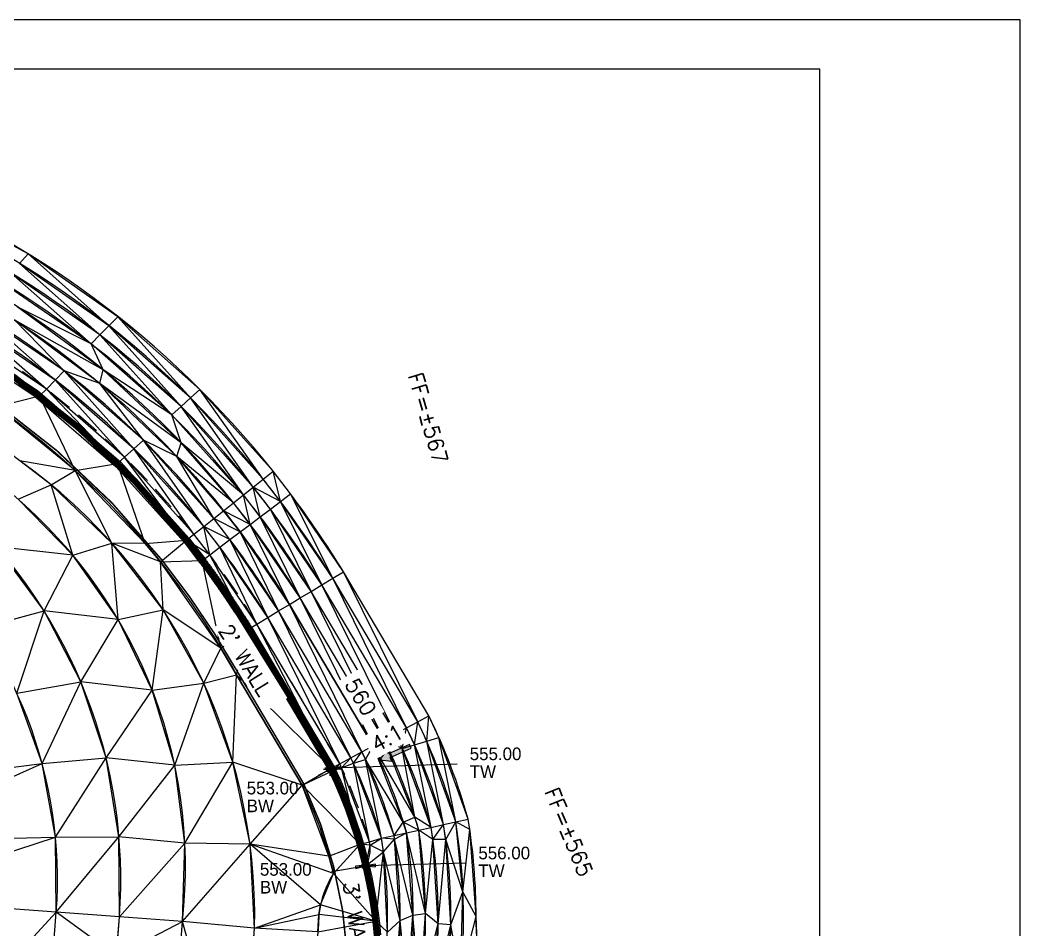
# Model space of a CAD drawing. Header units: inches. Extents: x 2461366 to 2469791, y 7062737 to 7065282.
# Drawn here: x 2467310.7 to 2467627.1, y 7064378.4 to 7064666.2 of the extents above; entities that cross this region are included whole.
import ezdxf

# ---------------------------------------------------------------- set-up
doc = ezdxf.new("R2010")
doc.units = ezdxf.units.IN
doc.header["$LTSCALE"] = 60
doc.header["$MEASUREMENT"] = 0
doc.linetypes.add('DASHED2', pattern=[0.375, 0.25, -0.125])
for name, color, linetype in [('3D', 5, 'Continuous'), ('C-SITE-VOLM', 7, 'Continuous'), ('CONC LABEL', 7, 'Continuous'), ('CONT MJR LABEL', 4, 'Continuous'), ('CONT MNR LABEL', 6, 'Continuous'), ('CONTOURS', 35, 'Continuous'), ('PROP TRAIL', 3, 'Continuous'), ('Proposed Ground-C-TINN', 7, 'Continuous'), ('Proposed Ground-C-TINN-BNDY', 7, 'Continuous'), ('VOLLBLS', 7, 'Continuous'), ('WALL', 6, 'Continuous')]:
    doc.layers.add(name, color=color, linetype=linetype)
doc.styles.add('L80', font='simplex', dxfattribs={"height": 4.8})

# ---------------------------------------------------------------- blocks, each defined once
blk = doc.blocks.new('ARW-STREET')
blk.add_hatch(color=252).paths.add_polyline_path([(0.52, 0), (0.52, 6.04), (1.61, 6.04), (0, 8.83), (-1.61, 6.04), (-0.52, 6.04), (-0.52, 0)])
at = {"color": 4}
blk.add_lwpolyline([(0.52, 0), (0.52, 6.04), (1.61, 6.04), (0, 8.83), (-1.61, 6.04), (-0.52, 6.04), (-0.52, 0)], close=True, dxfattribs=at)
blk = doc.blocks.new('*U23')
at = {"layer": 'CONC LABEL', "color": 7, "linetype": 'Continuous'}
for p, q in [((-31.56, 0.79), (-31.56, -3.21)), ((-29.56, -1.21), (-33.56, -1.21)), ((0, -0.36), (-31.56, -1.21))]:
    blk.add_line(p, q, dxfattribs=at)
blk.add_lwpolyline([(-31.56, -1.21), (-28.55, -1.53), (-28.57, -0.73)], close=True, dxfattribs=at)
blk.add_circle((-31.56, -1.21), 1, dxfattribs=at)
at = {"layer": 'CONC LABEL', "color": 7, "char_height": 4, "attachment_point": 4}
for s, insert in [('556.00', (4, 2.8)), ('TW', (4, -2.8))]:
    blk.add_mtext(s, dxfattribs=dict(at, insert=insert))
blk = doc.blocks.new('*U24')
at = {"layer": 'CONC LABEL', "color": 7, "linetype": 'Continuous'}
for p, q in [((26.67, 2.19), (37.26, 3.94)), ((39.26, 3.94), (35.26, 3.94)), ((37.26, 5.94), (37.26, 1.94))]:
    blk.add_line(p, q, dxfattribs=at)
blk.add_lwpolyline([(37.26, 3.94), (34.23, 3.85), (34.36, 3.06)], close=True, dxfattribs=at)
blk.add_circle((37.26, 3.94), 1, dxfattribs=at)
at = {"layer": 'CONC LABEL', "color": 7, "char_height": 4, "attachment_point": 4}
for s, insert in [('553.00', (4, 2.8)), ('BW', (4, -2.8))]:
    blk.add_mtext(s, dxfattribs=dict(at, insert=insert))
blk = doc.blocks.new('*U29')
at = {"layer": 'CONC LABEL', "color": 7, "linetype": 'Continuous'}
for p, q in [((-39.8, 0.26), (-39.8, -3.74)), ((-37.8, -1.74), (-41.8, -1.74)), ((0, -0.44), (-39.8, -1.74))]:
    blk.add_line(p, q, dxfattribs=at)
blk.add_lwpolyline([(-39.8, -1.74), (-36.79, -2.04), (-36.82, -1.24)], close=True, dxfattribs=at)
blk.add_circle((-39.8, -1.74), 1, dxfattribs=at)
at = {"layer": 'CONC LABEL', "color": 7, "char_height": 4, "attachment_point": 4}
for s, insert in [('555.00', (4, 2.8)), ('TW', (4, -2.8))]:
    blk.add_mtext(s, dxfattribs=dict(at, insert=insert))
blk = doc.blocks.new('*U30')
at = {"layer": 'CONC LABEL', "color": 7, "linetype": 'Continuous'}
for p, q in [((30.28, 10.75, -551), (30.28, 6.75, -551)), ((26.67, 6.89, -433.56), (30.28, 8.75, -551)), ((32.28, 8.75, -551), (28.28, 8.75, -551))]:
    blk.add_line(p, q, dxfattribs=at)
at = {"layer": 'CONC LABEL', "color": 7, "linetype": 'Continuous', "extrusion": (0.887901, 0.458732, 0.034594), "elevation": 11.84}
blk.add_lwpolyline([(-6.12, -551.74), (-6.11, -548.74), (-6.13, -548.74)], close=True, dxfattribs=at)
at = {"layer": 'CONC LABEL', "color": 7, "linetype": 'Continuous'}
blk.add_circle((30.28, 8.75, -551), 1, dxfattribs=at)
at = {"layer": 'CONC LABEL', "color": 7, "char_height": 4, "attachment_point": 4}
for s, insert in [('553.00', (4, 2.8)), ('BW', (4, -2.8))]:
    blk.add_mtext(s, dxfattribs=dict(at, insert=insert))

msp = doc.modelspace()

# ---------------------------------------------------------------- linework, layer by layer
at = {"layer": '3D'}
for points in [[(2467287.24, 7064568.13, 556), (2467316.24, 7064549.02, 556), (2467342.52, 7064526.32, 556), (2467364.11, 7064502.31, 556), (2467369.1, 7064495.86, 556), (2467369.29, 7064495.61, 556), (2467369.47, 7064495.37, 556), (2467369.65, 7064495.13, 556), (2467369.82, 7064494.89, 556), (2467370, 7064494.65, 556), (2467370.18, 7064494.41, 556), (2467370.36, 7064494.17, 556), (2467370.54, 7064493.92, 556), (2467370.72, 7064493.68, 556), (2467370.9, 7064493.44, 556), (2467371.07, 7064493.2, 556), (2467371.25, 7064492.96, 556), (2467371.43, 7064492.71, 556), (2467371.61, 7064492.47, 556), (2467371.78, 7064492.23, 556), (2467371.96, 7064491.98, 556), (2467372.13, 7064491.74, 556), (2467372.31, 7064491.5, 556), (2467372.49, 7064491.25, 556), (2467372.66, 7064491.01, 556), (2467372.84, 7064490.77, 556), (2467373.01, 7064490.52, 556), (2467373.19, 7064490.28, 556), (2467373.36, 7064490.03, 556), (2467373.53, 7064489.79, 556), (2467373.71, 7064489.54, 556), (2467373.88, 7064489.3, 556), (2467374.06, 7064489.05, 556), (2467374.23, 7064488.81, 556), (2467374.4, 7064488.56, 556), (2467374.57, 7064488.32, 556), (2467374.75, 7064488.07, 556), (2467374.92, 7064487.82, 556), (2467375.09, 7064487.58, 556), (2467375.26, 7064487.33, 556), (2467375.43, 7064487.08, 556), (2467375.6, 7064486.84, 556), (2467375.78, 7064486.59, 556), (2467375.95, 7064486.34, 556), (2467376.12, 7064486.09, 556), (2467376.29, 7064485.85, 556), (2467376.46, 7064485.6, 556), (2467376.63, 7064485.35, 556), (2467376.79, 7064485.1, 556), (2467376.96, 7064484.85, 556), (2467377.13, 7064484.61, 556), (2467377.3, 7064484.36, 556), (2467377.47, 7064484.11, 556), (2467377.64, 7064483.86, 556), (2467377.8, 7064483.61, 556), (2467377.97, 7064483.36, 556), (2467378.14, 7064483.11, 556), (2467378.31, 7064482.86, 556), (2467378.47, 7064482.61, 556), (2467378.64, 7064482.36, 556), (2467378.81, 7064482.11, 556), (2467378.97, 7064481.86, 556), (2467379.14, 7064481.61, 556), (2467379.3, 7064481.36, 556), (2467379.47, 7064481.11, 556), (2467379.63, 7064480.86, 556), (2467379.8, 7064480.61, 556), (2467379.96, 7064480.35, 556), (2467380.13, 7064480.1, 556), (2467380.29, 7064479.85, 556), (2467380.45, 7064479.6, 556), (2467380.62, 7064479.35, 556), (2467380.78, 7064479.09, 556), (2467380.94, 7064478.84, 556), (2467381.1, 7064478.59, 556), (2467381.27, 7064478.34, 556), (2467381.43, 7064478.08, 556), (2467381.59, 7064477.83, 556), (2467381.75, 7064477.58, 556), (2467381.91, 7064477.32, 556), (2467382.07, 7064477.07, 556), (2467382.23, 7064476.81, 556), (2467382.39, 7064476.56, 556), (2467382.55, 7064476.31, 556), (2467382.71, 7064476.05, 556), (2467382.87, 7064475.8, 556), (2467383.03, 7064475.54, 556), (2467383.19, 7064475.29, 556), (2467383.35, 7064475.03, 556), (2467383.51, 7064474.78, 556), (2467383.67, 7064474.52, 556), (2467383.83, 7064474.27, 556), (2467383.93, 7064474.1, 556), (2467410.05, 7064429.98, 556), (2467412.02, 7064425.72, 556.06), (2467413.83, 7064421.48, 556.12), (2467415.52, 7064417.18, 556.18), (2467417.07, 7064412.84, 556.24), (2467418.5, 7064408.45, 556.3), (2467419.8, 7064404.02, 556.37), (2467420.96, 7064399.55, 556.43), (2467421.99, 7064395.05, 556.49), (2467422.88, 7064390.53, 556.55), (2467423.64, 7064385.97, 556.61), (2467424.27, 7064381.4, 556.67), (2467424.76, 7064376.81, 556.73)], [(2467286.25, 7064566.39, 553), (2467315.03, 7064547.42, 553), (2467341.12, 7064524.88, 553), (2467362.57, 7064501.03, 553), (2467367.51, 7064494.65, 553), (2467367.68, 7064494.41, 553), (2467367.86, 7064494.17, 553), (2467368.04, 7064493.94, 553), (2467368.22, 7064493.7, 553), (2467368.4, 7064493.46, 553), (2467368.58, 7064493.22, 553), (2467368.75, 7064492.98, 553), (2467368.93, 7064492.74, 553), (2467369.11, 7064492.5, 553), (2467369.28, 7064492.26, 553), (2467369.46, 7064492.02, 553), (2467369.64, 7064491.78, 553), (2467369.81, 7064491.53, 553), (2467369.99, 7064491.29, 553), (2467370.16, 7064491.05, 553), (2467370.34, 7064490.81, 553), (2467370.51, 7064490.57, 553), (2467370.69, 7064490.33, 553), (2467370.86, 7064490.09, 553), (2467371.04, 7064489.84, 553), (2467371.21, 7064489.6, 553), (2467371.38, 7064489.36, 553), (2467371.56, 7064489.12, 553), (2467371.73, 7064488.87, 553), (2467371.9, 7064488.63, 553), (2467372.08, 7064488.39, 553), (2467372.25, 7064488.14, 553), (2467372.42, 7064487.9, 553), (2467372.59, 7064487.66, 553), (2467372.77, 7064487.41, 553), (2467372.94, 7064487.17, 553), (2467373.11, 7064486.92, 553), (2467373.28, 7064486.68, 553), (2467373.45, 7064486.43, 553), (2467373.62, 7064486.19, 553), (2467373.79, 7064485.94, 553), (2467373.96, 7064485.7, 553), (2467374.13, 7064485.45, 553), (2467374.3, 7064485.21, 553), (2467374.47, 7064484.96, 553), (2467374.64, 7064484.72, 553), (2467374.81, 7064484.47, 553), (2467374.97, 7064484.22, 553), (2467375.14, 7064483.98, 553), (2467375.31, 7064483.73, 553), (2467375.48, 7064483.48, 553), (2467375.64, 7064483.24, 553), (2467375.81, 7064482.99, 553), (2467375.98, 7064482.74, 553), (2467376.14, 7064482.49, 553), (2467376.31, 7064482.25, 553), (2467376.48, 7064482, 553), (2467376.64, 7064481.75, 553), (2467376.81, 7064481.5, 553), (2467376.97, 7064481.25, 553), (2467377.14, 7064481.01, 553), (2467377.3, 7064480.76, 553), (2467377.47, 7064480.51, 553), (2467377.63, 7064480.26, 553), (2467377.8, 7064480.01, 553), (2467377.96, 7064479.76, 553), (2467378.12, 7064479.51, 553), (2467378.29, 7064479.26, 553), (2467378.45, 7064479.01, 553), (2467378.61, 7064478.76, 553), (2467378.77, 7064478.51, 553), (2467378.94, 7064478.26, 553), (2467379.1, 7064478.01, 553), (2467379.26, 7064477.76, 553), (2467379.42, 7064477.51, 553), (2467379.58, 7064477.26, 553), (2467379.74, 7064477.01, 553), (2467379.9, 7064476.75, 553), (2467380.06, 7064476.5, 553), (2467380.22, 7064476.25, 553), (2467380.38, 7064476, 553), (2467380.54, 7064475.75, 553), (2467380.7, 7064475.49, 553), (2467380.86, 7064475.24, 553), (2467381.02, 7064474.99, 553), (2467381.18, 7064474.74, 553), (2467381.34, 7064474.48, 553), (2467381.49, 7064474.23, 553), (2467381.65, 7064473.98, 553), (2467381.81, 7064473.72, 553), (2467381.97, 7064473.47, 553), (2467382.12, 7064473.22, 553), (2467382.21, 7064473.07, 553), (2467408.28, 7064429.05, 553)], [(2467408.28, 7064429.05, 553), (2467410.19, 7064424.91, 553.06), (2467411.98, 7064420.72, 553.12), (2467413.64, 7064416.48, 553.18), (2467415.18, 7064412.19, 553.24), (2467416.59, 7064407.86, 553.3), (2467417.87, 7064403.49, 553.37), (2467419.02, 7064399.08, 553.43), (2467420.03, 7064394.64, 553.49), (2467420.92, 7064390.17, 553.55), (2467421.67, 7064385.67, 553.61), (2467422.28, 7064381.16, 553.67), (2467422.76, 7064376.63, 553.73)]]:
    msp.add_polyline3d(points, dxfattribs=at)
at = {"layer": 'C-SITE-VOLM'}
msp.add_lwpolyline([(2466523.71, 7063920.59), (2467563.71, 7063920.59), (2467563.71, 7064650.59), (2466523.71, 7064650.59), (2466523.71, 7063920.59)], dxfattribs=at)
at = {"layer": 'CONTOURS'}
msp.add_line((2467409.16, 7064429.52, 554), (2467383.07, 7064473.59, 554), dxfattribs=at)
for points, elevation in [([(2467116.82, 7064614.53, -0.264661), (2467375.1, 7064510.99, -0.007046), (2467380.3, 7064504.26, -0.022968), (2467395.91, 7064481.34), (2467422.39, 7064436.62, -0.043639), (2467432.91, 7064409.1, -0.079671), (2467432.75, 7064355, 0.04479)], 559), ([(2467369.82, 7064096.26, 0.157874), (2467403.18, 7064130.5), (2467412.33, 7064148.82), (2467412.33, 7064148.82, -0.003994), (2467417.15, 7064154.66, 0.068685), (2467430.6, 7064180.78, -0.411868), (2467442.66, 7064187.39, 0.200142), (2467459.35, 7064189.24), (2467485.23, 7064208.08, -0.007045), (2467497.07, 7064217.5), (2467491.28, 7064225.66, 0.008143), (2467477.36, 7064214.56), (2467477.07, 7064214.32), (2467476.54, 7064214.94, -0.118169), (2467429.45, 7064307.49, 0.183015), (2467431.31, 7064317.42, -0.045093), (2467428.15, 7064346.73, -0.04479), (2467428.8, 7064355.65, 0.079303), (2467429, 7064408.24, 0.04302), (2467418.87, 7064434.72), (2467392.49, 7064479.27, 0.022939), (2467377.1, 7064501.86, 0.007046), (2467371.97, 7064508.5, 0.264433), (2467117.6, 7064610.6)], 558), ([(2467481.62, 7064205.45), (2467475.35, 7064213.14), (2467475.91, 7064215.68, -0.118759), (2467429.09, 7064309.01, -0.065221), (2467424.15, 7064352.32, 0.085155), (2467425.08, 7064407.37, 0.042374), (2467415.34, 7064432.83), (2467389.06, 7064477.21, 0.022906), (2467373.9, 7064499.45, 0.007049), (2467368.84, 7064506.01, 0.264201), (2467118.38, 7064606.66), (2467093.58, 7064600.21, -0.082041), (2466932.14, 7064585.52, 0.084633), (2466900.76, 7064582.2), (2466846.28, 7064593.5), (2466846.28, 7064593.5), (2466846.28, 7064593.5, -0.05263), (2466839.31, 7064595.38), (2466833.4, 7064577.9, 0.274833), (2466820.13, 7064524.99), (2466827.31, 7064456.71, 0.011594), (2466827.94, 7064452.35)], 557), ([(2467429.45, 7064307.49, -0.001754), (2467429.09, 7064309.01, -0.071322), (2467424.27, 7064356.39, 0.122971), (2467409.16, 7064429.52), (2467383.07, 7064473.59, 0.022852), (2467368.31, 7064495.25, 0.007049), (2467363.36, 7064501.65, 0.263781), (2467119.73, 7064599.78), (2467095.34, 7064593.44, -0.094664), (2466906.48, 7064581.01), (2466878.57, 7064586.8), (2466873.52, 7064573.78, 0.014705), (2466848.98, 7064555.23, 0.1903), (2466839.08, 7064539, 0.054929), (2466834.97, 7064508.99), (2466839.24, 7064458.05, 0.086631), (2466847.49, 7064430.71, -0.154191), (2466865.02, 7064334.41), (2466863.65, 7064321.82)], 555), ([(2466876.39, 7064321.36), (2466874.12, 7064362.74, 0.110194), (2466854.6, 7064434.37, -0.137687), (2466846.63, 7064476.72, -0.151282), (2466865.44, 7064532.64, -0.182735), (2466918.6, 7064568.91), (2466924.16, 7064568.4, 0.085139), (2467097.42, 7064583.1), (2467121.22, 7064589.29, -0.263152), (2467355.1, 7064494.77, -0.038917), (2467379.21, 7064459.1), (2467399.9, 7064424.14, -0.051573), (2467409.86, 7064396.21, 0.121258), (2467405.26, 7064383.32, -0.006169), (2467404.92, 7064377.82), (2467399, 7064298.82, 0.096645), (2467399.53, 7064284.83), (2467403.93, 7064266.08, -0.146049), (2467373.6, 7064117.5)], 553), ([(2467309.49, 7064095.07, 0.35989), (2467378.33, 7064277.73, -0.087475), (2467380.34, 7064316.83), (2467384.89, 7064378.93, 0.248192), (2467310.66, 7064526.73, 0.224693), (2467077.09, 7064574.55), (2467056.03, 7064568.63, -0.070457), (2467025.23, 7064561.85, -0.0023), (2467001.89, 7064562.38, 6.333921), (2467001.95, 7064562.36, 0.216596), (2466882.03, 7064521.36, 0.129763), (2466862.06, 7064473.7, 0.178127), (2466875.9, 7064412.63, -0.176414), (2466885.23, 7064380.9), (2466880.63, 7064321.94)], 552), ([(2466875.25, 7064272.92, 0.13065), (2466870.61, 7064253.23, 0.005732), (2466870.71, 7064249.63, 0.222258), (2466890.16, 7064212), (2466915.93, 7064192.14, 0.170361), (2466976.01, 7064182.72, -0.038607), (2466992.23, 7064184.23, -0.329975), (2467068.11, 7064130.73, 0.221052), (2467140.61, 7064055.96, 0.20092), (2467223.78, 7064067.12, 0.025791), (2467300.44, 7064111.73, 0.407271), (2467357.66, 7064275.01, -0.091333), (2467356.3, 7064304.39), (2467362.04, 7064381.03, 0.25865), (2467304.64, 7064519.18, 0.232912), (2467077.83, 7064570.36), (2467058.13, 7064563.01, -0.071063), (2467025.4, 7064555.84, -0.002327), (2467001.73, 7064556.38), (2467001.43, 7064556.38)], 551), ([(2467230.79, 7064091.42, -0.013352), (2467265.08, 7064117.42), (2467291.32, 7064130.89, 0.388717), (2467342.82, 7064250.25), (2467338.19, 7064270.44, -0.089208), (2467336.35, 7064305.89), (2467341.17, 7064370.23), (2467342.1, 7064382.53, 0.226549), (2467292.03, 7064511.3), (2467292.03, 7064511.3, 0.263791), (2467079.69, 7064564.65), (2467060.23, 7064557.39, -0.071624), (2467025.57, 7064549.84, -0.002354), (2467001.57, 7064550.38, 0.281978), (2466908.2, 7064490.23, 0.002198), (2466907.65, 7064489.14), (2466907.92, 7064489.68, 0.159303), (2466894.66, 7064404.58, -0.089942), (2466895.89, 7064387.97), (2466888.89, 7064324.16)], 550), ([(2466882.89, 7064266.94, 0.416534), (2466974.3, 7064201.78, -0.02973), (2466991.81, 7064203.22, -0.329957), (2467086.16, 7064136.67, 0.611079), (2467223.32, 7064115.28, -0.213654), (2467240.86, 7064130.16), (2467283.12, 7064149.14, 0.388717), (2467323.93, 7064243.69), (2467318.72, 7064265.87, -0.087614), (2467316.41, 7064307.38), (2467322.15, 7064384.02, 0.226549), (2467278.34, 7064496.73), (2467252.13, 7064521.64, 0.27904), (2467081.7, 7064559), (2467062.33, 7064551.76, -0.072686), (2467025.44, 7064543.82, 0.312092), (2466932.6, 7064494.01, 0.017251), (2466926.15, 7064481.41, 0.144369), (2466913.13, 7064405.44, -0.134221), (2466912.12, 7064382.07), (2466893.37, 7064325.82)], 549)]:
    msp.add_lwpolyline(points, format="xyb", dxfattribs=dict(at, elevation=elevation))
at = {"layer": 'CONTOURS', "linetype": 'DASHED2', "ltscale": 0.5, "elevation": 556}
msp.add_lwpolyline([(2467359.4, 7064094.11, 0.094233), (2467396.25, 7064127.88, -0.017924), (2467417.15, 7064154.66, 0.068685), (2467430.6, 7064180.78, -0.411868), (2467442.66, 7064187.39, 0.042413), (2467446.28, 7064186.66), (2467446.28, 7064186.66), (2467442.09, 7064198.59, -0.318155), (2467437.15, 7064212.07), (2467427.57, 7064216.66, 0.051698), (2467430.71, 7064248.34), (2467448.31, 7064256.92, -0.062559), (2467429.09, 7064309.01, -0.071322), (2467424.27, 7064356.39, 0.069264), (2467420.14, 7064398.68, 0.17548), (2467421.24, 7064406.26, 0.042107), (2467411.81, 7064430.94), (2467385.64, 7064475.14, 0.022875), (2467370.7, 7064497.05, 0.007049), (2467365.7, 7064503.52, 0.263963), (2467119.15, 7064602.73)], format="xyb", dxfattribs=at)
at = {"layer": 'CONTOURS'}
for centre, radius, start, end in [((2467155.01, 7064335.88, 554), 266.25, 38.5076, 97.6154), ((2467138.79, 7064322.97, 554), 286.98, 36.8921, 38.5076), ((2467138.79, 7064322.97, 554), 286.98, 31.6557, 36.8921), ((2467270.31, 7064362.71, 554), 154.09, 357.652, 25.6941)]:
    msp.add_arc(centre, radius, start, end, dxfattribs=at)
at = {"layer": 'PROP TRAIL', "color": 7, "const_width": 0.5}
msp.add_lwpolyline([(2467121.65, 7064589.95, -0.263152), (2467355.53, 7064495.43, -0.038917), (2467379.64, 7064459.76), (2467400.33, 7064424.8, -0.122225), (2467414.28, 7064356.8, 0.071322), (2467419.39, 7064306.6, 0.030079), (2467428.28, 7064278.26, -0.075335), (2467429.6, 7064232.2, -0.026241), (2467421.1, 7064183.91, -0.067096), (2467409.2, 7064160.75, 0.017657), (2467388.2, 7064133.8, -0.09416), (2467354.11, 7064102.6, 0.115866)], format="xyb", dxfattribs=at)
at = {"layer": 'Proposed Ground-C-TINN'}
for p, q in [((2467313.23, 7064592.24, 564), (2467282.7, 7064608.73, 564)), ((2467310.54, 7064589.19, 563), (2467313.23, 7064592.24, 564)), ((2467341.66, 7064572.34, 564), (2467313.23, 7064592.24, 564)), ((2467338.82, 7064569.49, 563), (2467313.23, 7064592.24, 564)), ((2467335.98, 7064566.63, 562), (2467310.54, 7064589.19, 563)), ((2467338.82, 7064569.49, 563), (2467310.54, 7064589.19, 563)), ((2467333.15, 7064563.77, 561), (2467307.86, 7064586.15, 562)), ((2467335.98, 7064566.63, 562), (2467307.86, 7064586.15, 562)), ((2467333.15, 7064563.77, 561), (2467305.18, 7064583.1, 561)), ((2467324.66, 7064555.17, 558), (2467297.15, 7064573.92, 558)), ((2467321.83, 7064552.3, 557), (2467297.15, 7064573.92, 558)), ((2467337.02, 7064555.51, 560), (2467309.8, 7064575.48, 560)), ((2467333.15, 7064563.77, 561), (2467309.8, 7064575.48, 560)), ((2467321.83, 7064552.3, 557), (2467294.49, 7064570.85, 557)), ((2467319.01, 7064549.43, 556), (2467294.49, 7064570.85, 557)), ((2467337.02, 7064555.51, 560), (2467309.01, 7064571.22, 559)), ((2467335.92, 7064551.22, 559), (2467309.01, 7064571.22, 559)), ((2467324.66, 7064555.17, 558), (2467309.01, 7064571.22, 559)), ((2467338.82, 7064569.49, 563), (2467341.66, 7064572.34, 564)), ((2467367.61, 7064549.31, 564), (2467341.66, 7064572.34, 564)), ((2467364.63, 7064546.64, 563), (2467341.66, 7064572.34, 564)), ((2467319.01, 7064549.43, 556), (2467291.82, 7064567.78, 556)), ((2467316.89, 7064547.27, 554), (2467291.82, 7064567.78, 556)), ((2467335.98, 7064566.63, 562), (2467338.82, 7064569.49, 563)), ((2467364.63, 7064546.64, 563), (2467338.82, 7064569.49, 563)), ((2467361.64, 7064543.96, 562), (2467338.82, 7064569.49, 563)), ((2467316.89, 7064547.27, 554), (2467289.83, 7064565.48, 554)), ((2467333.15, 7064563.77, 561), (2467335.98, 7064566.63, 562)), ((2467361.64, 7064543.96, 562), (2467335.98, 7064566.63, 562)), ((2467358.66, 7064541.29, 561), (2467335.98, 7064566.63, 562)), ((2467358.66, 7064541.29, 561), (2467333.15, 7064563.77, 561)), ((2467337.02, 7064555.51, 560), (2467333.15, 7064563.77, 561)), ((2467321.83, 7064552.3, 557), (2467324.66, 7064555.17, 558)), ((2467335.92, 7064551.22, 559), (2467324.66, 7064555.17, 558)), ((2467349.71, 7064533.26, 558), (2467324.66, 7064555.17, 558)), ((2467346.73, 7064530.58, 557), (2467324.66, 7064555.17, 558)), ((2467335.92, 7064551.22, 559), (2467337.02, 7064555.51, 560)), ((2467361.7, 7064532.47, 560), (2467337.02, 7064555.51, 560)), ((2467358.66, 7064541.29, 561), (2467337.02, 7064555.51, 560)), ((2467319.01, 7064549.43, 556), (2467321.83, 7064552.3, 557)), ((2467346.73, 7064530.58, 557), (2467321.83, 7064552.3, 557)), ((2467343.76, 7064527.9, 556), (2467321.83, 7064552.3, 557)), ((2467316.89, 7064547.27, 554), (2467319.01, 7064549.43, 556)), ((2467343.76, 7064527.9, 556), (2467319.01, 7064549.43, 556)), ((2467341.52, 7064525.89, 554), (2467319.01, 7064549.43, 556)), ((2467361.7, 7064532.47, 560), (2467335.92, 7064551.22, 559)), ((2467360.26, 7064528.17, 559), (2467335.92, 7064551.22, 559)), ((2467349.71, 7064533.26, 558), (2467335.92, 7064551.22, 559)), ((2467364.63, 7064546.64, 563), (2467367.61, 7064549.31, 564)), ((2467390.75, 7064523.45, 564), (2467367.61, 7064549.31, 564)), ((2467387.62, 7064520.96, 563), (2467367.61, 7064549.31, 564)), ((2467303.3, 7064543.9, 553), (2467316.89, 7064547.27, 554)), ((2467341.52, 7064525.89, 554), (2467316.89, 7064547.27, 554)), ((2467328.15, 7064523.73, 553), (2467316.89, 7064547.27, 554)), ((2467361.64, 7064543.96, 562), (2467364.63, 7064546.64, 563)), ((2467387.62, 7064520.96, 563), (2467364.63, 7064546.64, 563)), ((2467384.49, 7064518.46, 562), (2467364.63, 7064546.64, 563)), ((2467328.15, 7064523.73, 553), (2467303.3, 7064543.9, 553)), ((2467358.66, 7064541.29, 561), (2467361.64, 7064543.96, 562)), ((2467384.49, 7064518.46, 562), (2467361.64, 7064543.96, 562)), ((2467381.36, 7064515.97, 561), (2467361.64, 7064543.96, 562)), ((2467381.36, 7064515.97, 561), (2467358.66, 7064541.29, 561)), ((2467361.7, 7064532.47, 560), (2467358.66, 7064541.29, 561)), ((2467346.73, 7064530.58, 557), (2467349.71, 7064533.26, 558)), ((2467360.26, 7064528.17, 559), (2467349.71, 7064533.26, 558)), ((2467371.97, 7064508.5, 558), (2467349.71, 7064533.26, 558)), ((2467368.84, 7064506.01, 557), (2467349.71, 7064533.26, 558)), ((2467343.76, 7064527.9, 556), (2467346.73, 7064530.58, 557)), ((2467368.84, 7064506.01, 557), (2467346.73, 7064530.58, 557)), ((2467365.7, 7064503.52, 556), (2467346.73, 7064530.58, 557)), ((2467360.26, 7064528.17, 559), (2467361.7, 7064532.47, 560)), ((2467378.23, 7064513.48, 560), (2467361.7, 7064532.47, 560)), ((2467381.36, 7064515.97, 561), (2467361.7, 7064532.47, 560)), ((2467328.15, 7064523.73, 553), (2467310.66, 7064526.73, 552)), ((2467320.56, 7064519.14, 552), (2467310.66, 7064526.73, 552)), ((2467341.52, 7064525.89, 554), (2467343.76, 7064527.9, 556)), ((2467365.7, 7064503.52, 556), (2467343.76, 7064527.9, 556)), ((2467363.36, 7064501.65, 554), (2467343.76, 7064527.9, 556)), ((2467375.1, 7064510.99, 559), (2467360.26, 7064528.17, 559)), ((2467378.23, 7064513.48, 560), (2467360.26, 7064528.17, 559)), ((2467371.97, 7064508.5, 558), (2467360.26, 7064528.17, 559)), ((2467320.56, 7064519.14, 552), (2467328.15, 7064523.73, 553)), ((2467328.15, 7064523.73, 553), (2467341.52, 7064525.89, 554)), ((2467350.29, 7064500.63, 553), (2467328.15, 7064523.73, 553)), ((2467339.75, 7064500.74, 552), (2467328.15, 7064523.73, 553)), ((2467350.29, 7064500.63, 553), (2467341.52, 7064525.89, 554)), ((2467363.36, 7064501.65, 554), (2467341.52, 7064525.89, 554)), ((2467387.62, 7064520.96, 563), (2467390.75, 7064523.45, 564)), ((2467396.29, 7064516.27, 564), (2467390.75, 7064523.45, 564)), ((2467393.1, 7064513.87, 563), (2467390.75, 7064523.45, 564)), ((2467384.49, 7064518.46, 562), (2467387.62, 7064520.96, 563)), ((2467393.1, 7064513.87, 563), (2467387.62, 7064520.96, 563)), ((2467310.09, 7064514.64, 551), (2467320.56, 7064519.14, 552)), ((2467327.43, 7064496.88, 551), (2467320.56, 7064519.14, 552)), ((2467339.75, 7064500.74, 552), (2467320.56, 7064519.14, 552)), ((2467381.36, 7064515.97, 561), (2467384.49, 7064518.46, 562)), ((2467389.9, 7064511.46, 562), (2467384.49, 7064518.46, 562)), ((2467386.7, 7064509.06, 561), (2467384.49, 7064518.46, 562)), ((2467393.1, 7064513.87, 563), (2467384.49, 7064518.46, 562)), ((2467327.43, 7064496.88, 551), (2467310.09, 7064514.64, 551)), ((2467378.23, 7064513.48, 560), (2467381.36, 7064515.97, 561)), ((2467386.7, 7064509.06, 561), (2467381.36, 7064515.97, 561)), ((2467383.5, 7064506.66, 560), (2467381.36, 7064515.97, 561)), ((2467389.9, 7064511.46, 562), (2467393.1, 7064513.87, 563)), ((2467393.1, 7064513.87, 563), (2467396.29, 7064516.27, 564)), ((2467409.61, 7064489.61, 563), (2467393.1, 7064513.87, 563)), ((2467406.18, 7064487.55, 562), (2467393.1, 7064513.87, 563)), ((2467413.03, 7064491.68, 564), (2467396.29, 7064516.27, 564)), ((2467409.61, 7064489.61, 563), (2467396.29, 7064516.27, 564)), ((2467371.97, 7064508.5, 558), (2467375.1, 7064510.99, 559)), ((2467375.1, 7064510.99, 559), (2467378.23, 7064513.48, 560)), ((2467383.5, 7064506.66, 560), (2467375.1, 7064510.99, 559)), ((2467380.3, 7064504.26, 559), (2467375.1, 7064510.99, 559)), ((2467383.5, 7064506.66, 560), (2467378.23, 7064513.48, 560)), ((2467386.7, 7064509.06, 561), (2467389.9, 7064511.46, 562)), ((2467406.18, 7064487.55, 562), (2467389.9, 7064511.46, 562)), ((2467402.76, 7064485.48, 561), (2467389.9, 7064511.46, 562)), ((2467368.84, 7064506.01, 557), (2467371.97, 7064508.5, 558)), ((2467380.3, 7064504.26, 559), (2467371.97, 7064508.5, 558)), ((2467377.1, 7064501.86, 558), (2467371.97, 7064508.5, 558)), ((2467383.5, 7064506.66, 560), (2467386.7, 7064509.06, 561)), ((2467402.76, 7064485.48, 561), (2467386.7, 7064509.06, 561)), ((2467399.33, 7064483.41, 560), (2467386.7, 7064509.06, 561)), ((2467365.7, 7064503.52, 556), (2467368.84, 7064506.01, 557)), ((2467373.9, 7064499.45, 557), (2467368.84, 7064506.01, 557)), ((2467377.1, 7064501.86, 558), (2467368.84, 7064506.01, 557)), ((2467370.7, 7064497.05, 556), (2467368.84, 7064506.01, 557)), ((2467380.3, 7064504.26, 559), (2467383.5, 7064506.66, 560)), ((2467395.91, 7064481.34, 559), (2467383.5, 7064506.66, 560)), ((2467399.33, 7064483.41, 560), (2467383.5, 7064506.66, 560)), ((2467350.29, 7064500.63, 553), (2467363.36, 7064501.65, 554)), ((2467355.1, 7064494.77, 553), (2467363.36, 7064501.65, 554)), ((2467363.36, 7064501.65, 554), (2467365.7, 7064503.52, 556)), ((2467370.7, 7064497.05, 556), (2467363.36, 7064501.65, 554)), ((2467368.31, 7064495.25, 554), (2467363.36, 7064501.65, 554)), ((2467370.7, 7064497.05, 556), (2467365.7, 7064503.52, 556)), ((2467373.9, 7064499.45, 557), (2467377.1, 7064501.86, 558)), ((2467377.1, 7064501.86, 558), (2467380.3, 7064504.26, 559)), ((2467389.06, 7064477.21, 557), (2467377.1, 7064501.86, 558)), ((2467392.49, 7064479.27, 558), (2467377.1, 7064501.86, 558)), ((2467392.49, 7064479.27, 558), (2467380.3, 7064504.26, 559)), ((2467395.91, 7064481.34, 559), (2467380.3, 7064504.26, 559)), ((2467327.43, 7064496.88, 551), (2467303.26, 7064499.63, 550)), ((2467318.3, 7064479.28, 550), (2467303.26, 7064499.63, 550)), ((2467327.43, 7064496.88, 551), (2467339.75, 7064500.74, 552)), ((2467350.29, 7064500.63, 553), (2467339.75, 7064500.74, 552)), ((2467355.1, 7064494.77, 553), (2467339.75, 7064500.74, 552)), ((2467341.7, 7064476.57, 551), (2467339.75, 7064500.74, 552)), ((2467355.95, 7064479.67, 552), (2467339.75, 7064500.74, 552)), ((2467355.1, 7064494.77, 553), (2467350.29, 7064500.63, 553)), ((2467370.7, 7064497.05, 556), (2467373.9, 7064499.45, 557)), ((2467385.64, 7064475.14, 556), (2467373.9, 7064499.45, 557)), ((2467389.06, 7064477.21, 557), (2467373.9, 7064499.45, 557)), ((2467318.3, 7064479.28, 550), (2467327.43, 7064496.88, 551)), ((2467341.7, 7064476.57, 551), (2467327.43, 7064496.88, 551)), ((2467355.1, 7064494.77, 553), (2467368.31, 7064495.25, 554)), ((2467368.31, 7064495.25, 554), (2467370.7, 7064497.05, 556)), ((2467383.07, 7064473.59, 554), (2467368.31, 7064495.25, 554)), ((2467374.21, 7064467.53, 553), (2467368.31, 7064495.25, 554)), ((2467383.07, 7064473.59, 554), (2467370.7, 7064497.05, 556)), ((2467385.64, 7064475.14, 556), (2467370.7, 7064497.05, 556)), ((2467374.21, 7064467.53, 553), (2467355.1, 7064494.77, 553)), ((2467355.95, 7064479.67, 552), (2467355.1, 7064494.77, 553)), ((2467409.61, 7064489.61, 563), (2467413.03, 7064491.68, 564)), ((2467440.01, 7064446.12, 564), (2467413.03, 7064491.68, 564)), ((2467436.49, 7064444.21, 563), (2467413.03, 7064491.68, 564)), ((2467406.18, 7064487.55, 562), (2467409.61, 7064489.61, 563)), ((2467432.96, 7064442.31, 562), (2467409.61, 7064489.61, 563)), ((2467436.49, 7064444.21, 563), (2467409.61, 7064489.61, 563)), ((2467399.33, 7064483.41, 560), (2467402.76, 7064485.48, 561)), ((2467402.76, 7064485.48, 561), (2467406.18, 7064487.55, 562)), ((2467429.44, 7064440.41, 561), (2467402.76, 7064485.48, 561)), ((2467425.92, 7064438.51, 560), (2467402.76, 7064485.48, 561)), ((2467432.96, 7064442.31, 562), (2467406.18, 7064487.55, 562)), ((2467429.44, 7064440.41, 561), (2467406.18, 7064487.55, 562)), ((2467395.91, 7064481.34, 559), (2467399.33, 7064483.41, 560)), ((2467425.92, 7064438.51, 560), (2467399.33, 7064483.41, 560)), ((2467422.39, 7064436.62, 559), (2467399.33, 7064483.41, 560)), ((2467297.98, 7064473.82, 549), (2467318.3, 7064479.28, 550)), ((2467309.66, 7064453.23, 549), (2467318.3, 7064479.28, 550)), ((2467341.7, 7064476.57, 551), (2467318.3, 7064479.28, 550)), ((2467329.94, 7064456.81, 550), (2467318.3, 7064479.28, 550)), ((2467341.7, 7064476.57, 551), (2467355.95, 7064479.67, 552)), ((2467352.53, 7064454.24, 551), (2467355.95, 7064479.67, 552)), ((2467374.21, 7064467.53, 553), (2467355.95, 7064479.67, 552)), ((2467368.82, 7064456.42, 552), (2467355.95, 7064479.67, 552)), ((2467389.06, 7064477.21, 557), (2467392.49, 7064479.27, 558)), ((2467392.49, 7064479.27, 558), (2467395.91, 7064481.34, 559)), ((2467418.87, 7064434.72, 558), (2467392.49, 7064479.27, 558)), ((2467415.34, 7064432.83, 557), (2467392.49, 7064479.27, 558)), ((2467422.39, 7064436.62, 559), (2467395.91, 7064481.34, 559)), ((2467418.87, 7064434.72, 558), (2467395.91, 7064481.34, 559)), ((2467329.94, 7064456.81, 550), (2467341.7, 7064476.57, 551)), ((2467352.53, 7064454.24, 551), (2467341.7, 7064476.57, 551)), ((2467385.64, 7064475.14, 556), (2467389.06, 7064477.21, 557)), ((2467415.34, 7064432.83, 557), (2467389.06, 7064477.21, 557)), ((2467411.81, 7064430.94, 556), (2467389.06, 7064477.21, 557)), ((2467374.21, 7064467.53, 553), (2467383.07, 7064473.59, 554)), ((2467379.21, 7064459.1, 553), (2467383.07, 7064473.59, 554)), ((2467383.07, 7064473.59, 554), (2467385.64, 7064475.14, 556)), ((2467409.16, 7064429.52, 554), (2467383.07, 7064473.59, 554)), ((2467411.81, 7064430.94, 556), (2467385.64, 7064475.14, 556)), ((2467409.16, 7064429.52, 554), (2467385.64, 7064475.14, 556)), ((2467368.82, 7064456.42, 552), (2467374.21, 7064467.53, 553)), ((2467379.21, 7064459.1, 553), (2467374.21, 7064467.53, 553)), ((2467368.82, 7064456.42, 552), (2467379.21, 7064459.1, 553)), ((2467378.06, 7064431.49, 552), (2467379.21, 7064459.1, 553)), ((2467409.16, 7064429.52, 554), (2467379.21, 7064459.1, 553)), ((2467399.9, 7064424.14, 553), (2467379.21, 7064459.1, 553)), ((2467309.66, 7064453.23, 549), (2467329.94, 7064456.81, 550)), ((2467317.72, 7064430.98, 549), (2467329.94, 7064456.81, 550)), ((2467352.53, 7064454.24, 551), (2467329.94, 7064456.81, 550)), ((2467337.9, 7064432.8, 550), (2467329.94, 7064456.81, 550)), ((2467337.9, 7064432.8, 550), (2467352.53, 7064454.24, 551)), ((2467352.53, 7064454.24, 551), (2467368.82, 7064456.42, 552)), ((2467359.63, 7064430.45, 551), (2467352.53, 7064454.24, 551)), ((2467359.63, 7064430.45, 551), (2467368.82, 7064456.42, 552)), ((2467378.06, 7064431.49, 552), (2467368.82, 7064456.42, 552)), ((2467317.72, 7064430.98, 549), (2467309.66, 7064453.23, 549)), ((2467432.96, 7064442.31, 562), (2467436.49, 7064444.21, 563)), ((2467435.47, 7064436.97, 562), (2467436.49, 7064444.21, 563)), ((2467436.49, 7064444.21, 563), (2467440.01, 7064446.12, 564)), ((2467439.34, 7064438.13, 563), (2467436.49, 7064444.21, 563)), ((2467439.34, 7064438.13, 563), (2467440.01, 7064446.12, 564)), ((2467443.2, 7064439.28, 564), (2467440.01, 7064446.12, 564)), ((2467429.44, 7064440.41, 561), (2467432.96, 7064442.31, 562)), ((2467431.61, 7064435.8, 561), (2467432.96, 7064442.31, 562)), ((2467435.47, 7064436.97, 562), (2467432.96, 7064442.31, 562)), ((2467422.39, 7064436.62, 559), (2467425.92, 7064438.51, 560)), ((2467425.92, 7064438.51, 560), (2467429.44, 7064440.41, 561)), ((2467435.6, 7064414.07, 560), (2467425.92, 7064438.51, 560)), ((2467431.61, 7064435.8, 561), (2467425.92, 7064438.51, 560)), ((2467431.61, 7064435.8, 561), (2467429.44, 7064440.41, 561)), ((2467435.47, 7064436.97, 562), (2467439.34, 7064438.13, 563)), ((2467439.34, 7064438.13, 563), (2467443.2, 7064439.28, 564)), ((2467448.56, 7064412.55, 563), (2467439.34, 7064438.13, 563)), ((2467444.65, 7064411.69, 562), (2467439.34, 7064438.13, 563)), ((2467452.47, 7064413.41, 564), (2467443.2, 7064439.28, 564)), ((2467448.56, 7064412.55, 563), (2467443.2, 7064439.28, 564)), ((2467415.34, 7064432.83, 557), (2467418.87, 7064434.72, 558)), ((2467416.15, 7064431.11, 557), (2467418.87, 7064434.72, 558)), ((2467418.87, 7064434.72, 558), (2467422.39, 7064436.62, 559)), ((2467420.02, 7064432.29, 558), (2467418.87, 7064434.72, 558)), ((2467420.02, 7064432.29, 558), (2467422.39, 7064436.62, 559)), ((2467435.6, 7064414.07, 560), (2467422.39, 7064436.62, 559)), ((2467431.92, 7064412.44, 559), (2467422.39, 7064436.62, 559)), ((2467431.61, 7064435.8, 561), (2467435.47, 7064436.97, 562)), ((2467440.74, 7064410.82, 561), (2467431.61, 7064435.8, 561)), ((2467435.6, 7064414.07, 560), (2467431.61, 7064435.8, 561)), ((2467444.65, 7064411.69, 562), (2467435.47, 7064436.97, 562)), ((2467440.74, 7064410.82, 561), (2467435.47, 7064436.97, 562)), ((2467317.72, 7064430.98, 549), (2467337.9, 7064432.8, 550)), ((2467321.92, 7064407.69, 549), (2467337.9, 7064432.8, 550)), ((2467341.99, 7064407.83, 550), (2467337.9, 7064432.8, 550)), ((2467359.63, 7064430.45, 551), (2467337.9, 7064432.8, 550)), ((2467411.81, 7064430.94, 556), (2467415.34, 7064432.83, 557)), ((2467412.4, 7064429.7, 556), (2467415.34, 7064432.83, 557)), ((2467416.15, 7064431.11, 557), (2467415.34, 7064432.83, 557)), ((2467416.15, 7064431.11, 557), (2467420.02, 7064432.29, 558)), ((2467431.92, 7064412.44, 559), (2467420.02, 7064432.29, 558)), ((2467425.08, 7064407.37, 557), (2467420.02, 7064432.29, 558)), ((2467429, 7064408.24, 558), (2467420.02, 7064432.29, 558)), ((2467257.06, 7064423.68, 548), (2467317.72, 7064430.98, 549)), ((2467261.66, 7064406.39, 548), (2467317.72, 7064430.98, 549)), ((2467321.92, 7064407.69, 549), (2467317.72, 7064430.98, 549)), ((2467341.99, 7064407.83, 550), (2467359.63, 7064430.45, 551)), ((2467359.63, 7064430.45, 551), (2467378.06, 7064431.49, 552)), ((2467362.83, 7064405.84, 551), (2467359.63, 7064430.45, 551)), ((2467362.83, 7064405.84, 551), (2467378.06, 7064431.49, 552)), ((2467399.9, 7064424.14, 553), (2467378.06, 7064431.49, 552)), ((2467383.45, 7064405.47, 552), (2467378.06, 7064431.49, 552)), ((2467399.9, 7064424.14, 553), (2467409.16, 7064429.52, 554)), ((2467399.9, 7064424.14, 553), (2467409.56, 7064428.69, 554)), ((2467409.16, 7064429.52, 554), (2467411.81, 7064430.94, 556)), ((2467409.56, 7064428.69, 554), (2467409.16, 7064429.52, 554)), ((2467409.56, 7064428.69, 554), (2467411.81, 7064430.94, 556)), ((2467409.56, 7064428.69, 554), (2467412.4, 7064429.7, 556)), ((2467418.34, 7064405.49, 554), (2467409.56, 7064428.69, 554)), ((2467412.4, 7064429.7, 556), (2467411.81, 7064430.94, 556)), ((2467412.4, 7064429.7, 556), (2467416.15, 7064431.11, 557)), ((2467421.24, 7064406.26, 556), (2467412.4, 7064429.7, 556)), ((2467418.34, 7064405.49, 554), (2467412.4, 7064429.7, 556)), ((2467425.08, 7064407.37, 557), (2467416.15, 7064431.11, 557)), ((2467421.24, 7064406.26, 556), (2467416.15, 7064431.11, 557)), ((2467383.45, 7064405.47, 552), (2467399.9, 7064424.14, 553)), ((2467418.34, 7064405.49, 554), (2467399.9, 7064424.14, 553)), ((2467408.4, 7064401.71, 553), (2467399.9, 7064424.14, 553)), ((2467431.92, 7064412.44, 559), (2467435.6, 7064414.07, 560)), ((2467436.82, 7064409.96, 560), (2467435.6, 7064414.07, 560)), ((2467440.74, 7064410.82, 561), (2467435.6, 7064414.07, 560)), ((2467444.65, 7064411.69, 562), (2467448.56, 7064412.55, 563)), ((2467445.35, 7064406.96, 562), (2467448.56, 7064412.55, 563)), ((2467448.56, 7064412.55, 563), (2467452.47, 7064413.41, 564)), ((2467450.82, 7064390.45, 563), (2467448.56, 7064412.55, 563)), ((2467452.98, 7064410.13, 564), (2467448.56, 7064412.55, 563)), ((2467452.98, 7064410.13, 564), (2467452.47, 7064413.41, 564)), ((2467429, 7064408.24, 558), (2467431.92, 7064412.44, 559)), ((2467432.91, 7064409.1, 559), (2467431.92, 7064412.44, 559)), ((2467436.82, 7064409.96, 560), (2467431.92, 7064412.44, 559)), ((2467432.91, 7064409.1, 559), (2467436.82, 7064409.96, 560)), ((2467436.82, 7064409.96, 560), (2467440.74, 7064410.82, 561)), ((2467438.98, 7064383.62, 560), (2467436.82, 7064409.96, 560)), ((2467441.31, 7064407.01, 561), (2467436.82, 7064409.96, 560)), ((2467440.74, 7064410.82, 561), (2467444.65, 7064411.69, 562)), ((2467441.31, 7064407.01, 561), (2467440.74, 7064410.82, 561)), ((2467441.31, 7064407.01, 561), (2467444.65, 7064411.69, 562)), ((2467445.35, 7064406.96, 562), (2467444.65, 7064411.69, 562)), ((2467450.82, 7064390.45, 563), (2467452.98, 7064410.13, 564)), ((2467454.98, 7064382.59, 564), (2467452.98, 7064410.13, 564)), ((2467261.66, 7064406.39, 548), (2467321.92, 7064407.69, 549)), ((2467262.32, 7064388.5, 548), (2467321.92, 7064407.69, 549)), ((2467321.92, 7064407.69, 549), (2467341.99, 7064407.83, 550)), ((2467322.15, 7064384.02, 549), (2467321.92, 7064407.69, 549)), ((2467322.15, 7064384.02, 549), (2467341.99, 7064407.83, 550)), ((2467342.1, 7064382.53, 550), (2467341.99, 7064407.83, 550)), ((2467362.83, 7064405.84, 551), (2467341.99, 7064407.83, 550)), ((2467418.34, 7064405.49, 554), (2467421.24, 7064406.26, 556)), ((2467421.24, 7064406.26, 556), (2467425.08, 7064407.37, 557)), ((2467421.41, 7064405.19, 556), (2467421.24, 7064406.26, 556)), ((2467421.41, 7064405.19, 556), (2467425.08, 7064407.37, 557)), ((2467425.08, 7064407.37, 557), (2467429, 7064408.24, 558)), ((2467425.68, 7064403.14, 557), (2467425.08, 7064407.37, 557)), ((2467429.17, 7064407.12, 558), (2467425.08, 7064407.37, 557)), ((2467425.68, 7064403.14, 557), (2467429.17, 7064407.12, 558)), ((2467429, 7064408.24, 558), (2467432.91, 7064409.1, 559)), ((2467429.17, 7064407.12, 558), (2467429, 7064408.24, 558)), ((2467429.17, 7064407.12, 558), (2467432.91, 7064409.1, 559)), ((2467434.98, 7064383.06, 559), (2467429.17, 7064407.12, 558)), ((2467430.98, 7064381.37, 558), (2467429.17, 7064407.12, 558)), ((2467438.98, 7064383.62, 560), (2467432.91, 7064409.1, 559)), ((2467434.98, 7064383.06, 559), (2467432.91, 7064409.1, 559)), ((2467438.98, 7064383.62, 560), (2467441.31, 7064407.01, 561)), ((2467442.97, 7064380.34, 561), (2467441.31, 7064407.01, 561)), ((2467445.35, 7064406.96, 562), (2467441.31, 7064407.01, 561)), ((2467442.97, 7064380.34, 561), (2467445.35, 7064406.96, 562)), ((2467450.82, 7064390.45, 563), (2467445.35, 7064406.96, 562)), ((2467446.97, 7064379.99, 562), (2467445.35, 7064406.96, 562)), ((2467342.1, 7064382.53, 550), (2467362.83, 7064405.84, 551)), ((2467362.04, 7064381.03, 551), (2467362.83, 7064405.84, 551)), ((2467362.04, 7064381.03, 551), (2467383.45, 7064405.47, 552)), ((2467383.45, 7064405.47, 552), (2467362.83, 7064405.84, 551)), ((2467409.86, 7064396.21, 553), (2467383.45, 7064405.47, 552)), ((2467405.74, 7064386.38, 553), (2467383.45, 7064405.47, 552)), ((2467408.4, 7064401.71, 553), (2467383.45, 7064405.47, 552)), ((2467384.89, 7064378.93, 552), (2467383.45, 7064405.47, 552)), ((2467408.4, 7064401.71, 553), (2467418.34, 7064405.49, 554)), ((2467409.86, 7064396.21, 553), (2467418.34, 7064405.49, 554)), ((2467420.14, 7064398.68, 556), (2467418.34, 7064405.49, 554)), ((2467421.41, 7064405.19, 556), (2467418.34, 7064405.49, 554)), ((2467423.29, 7064381.18, 554), (2467418.34, 7064405.49, 554)), ((2467420.14, 7064398.68, 556), (2467421.41, 7064405.19, 556)), ((2467420.14, 7064398.68, 556), (2467425.68, 7064403.14, 557)), ((2467425.68, 7064403.14, 557), (2467421.41, 7064405.19, 556)), ((2467423.29, 7064381.18, 554), (2467425.68, 7064403.14, 557)), ((2467430.98, 7064381.37, 558), (2467425.68, 7064403.14, 557)), ((2467426.91, 7064377.67, 557), (2467425.68, 7064403.14, 557)), ((2467409.86, 7064396.21, 553), (2467408.4, 7064401.71, 553)), ((2467423.29, 7064381.18, 554), (2467420.14, 7064398.68, 556)), ((2467405.74, 7064386.38, 553), (2467409.86, 7064396.21, 553)), ((2467423.29, 7064381.18, 554), (2467409.86, 7064396.21, 553)), ((2467446.97, 7064379.99, 562), (2467450.82, 7064390.45, 563)), ((2467449.97, 7064363.14, 563), (2467450.82, 7064390.45, 563)), ((2467454.98, 7064382.59, 564), (2467450.82, 7064390.45, 563)), ((2467322.15, 7064384.02, 549), (2467262.32, 7064388.5, 548)), ((2467384.89, 7064378.93, 552), (2467405.74, 7064386.38, 553)), ((2467405.26, 7064383.32, 553), (2467405.74, 7064386.38, 553)), ((2467423.29, 7064381.18, 554), (2467405.74, 7064386.38, 553)), ((2467256.66, 7064313.06, 548), (2467322.15, 7064384.02, 549)), ((2467316.41, 7064307.38, 549), (2467322.15, 7064384.02, 549)), ((2467341.17, 7064370.23, 550), (2467322.15, 7064384.02, 549)), ((2467342.1, 7064382.53, 550), (2467322.15, 7064384.02, 549)), ((2467341.17, 7064370.23, 550), (2467342.1, 7064382.53, 550)), ((2467341.17, 7064370.23, 550), (2467362.04, 7064381.03, 551)), ((2467362.04, 7064381.03, 551), (2467342.1, 7064382.53, 550)), ((2467356.3, 7064304.39, 551), (2467362.04, 7064381.03, 551)), ((2467380.34, 7064316.83, 552), (2467362.04, 7064381.03, 551)), ((2467384.89, 7064378.93, 552), (2467362.04, 7064381.03, 551)), ((2467384.89, 7064378.93, 552), (2467405.26, 7064383.32, 553)), ((2467404.92, 7064377.82, 553), (2467405.26, 7064383.32, 553)), ((2467404.92, 7064377.82, 553), (2467423.29, 7064381.18, 554)), ((2467423.29, 7064381.18, 554), (2467405.26, 7064383.32, 553)), ((2467426.91, 7064377.67, 557), (2467423.29, 7064381.18, 554)), ((2467424.27, 7064356.39, 554), (2467423.29, 7064381.18, 554)), ((2467426.91, 7064377.67, 557), (2467430.98, 7064381.37, 558)), ((2467428.8, 7064355.65, 558), (2467430.98, 7064381.37, 558)), ((2467430.98, 7064381.37, 558), (2467434.98, 7064383.06, 559)), ((2467433.06, 7064357.01, 559), (2467430.98, 7064381.37, 558)), ((2467433.06, 7064357.01, 559), (2467434.98, 7064383.06, 559)), ((2467434.98, 7064383.06, 559), (2467438.98, 7064383.62, 560)), ((2467437.14, 7064357.26, 560), (2467434.98, 7064383.06, 559)), ((2467437.14, 7064357.26, 560), (2467438.98, 7064383.62, 560)), ((2467442.97, 7064380.34, 561), (2467438.98, 7064383.62, 560)), ((2467449.97, 7064363.14, 563), (2467454.98, 7064382.59, 564)), ((2467455.44, 7064371.85, 564), (2467454.98, 7064382.59, 564)), ((2467380.34, 7064316.83, 552), (2467384.89, 7064378.93, 552)), ((2467404.92, 7064377.82, 553), (2467384.89, 7064378.93, 552)), ((2467437.14, 7064357.26, 560), (2467442.97, 7064380.34, 561)), ((2467440.64, 7064353.71, 561), (2467442.97, 7064380.34, 561)), ((2467440.64, 7064353.71, 561), (2467446.97, 7064379.99, 562)), ((2467446.97, 7064379.99, 562), (2467442.97, 7064380.34, 561)), ((2467444.59, 7064353.07, 562), (2467446.97, 7064379.99, 562)), ((2467449.97, 7064363.14, 563), (2467446.97, 7064379.99, 562))]:
    msp.add_line(p, q, dxfattribs=at)
at = {"layer": 'Proposed Ground-C-TINN-BNDY'}
msp.add_lwpolyline([(2467455.44, 7064371.85), (2467454.98, 7064382.59), (2467452.98, 7064410.13), (2467452.47, 7064413.41), (2467443.2, 7064439.28), (2467440.01, 7064446.12), (2467413.03, 7064491.68), (2467396.29, 7064516.27), (2467390.75, 7064523.45), (2467367.61, 7064549.31), (2467341.66, 7064572.34), (2467313.23, 7064592.24), (2467282.7, 7064608.73)], dxfattribs=at)
at = {"layer": 'VOLLBLS'}
msp.add_lwpolyline([(2466520.06, 7063913.18), (2467627.06, 7063913.18), (2467627.06, 7064666.18), (2466520.06, 7064666.18), (2466520.06, 7063913.18)], dxfattribs=at)
at = {"layer": 'WALL', "color": 6, "const_width": 2}
msp.add_lwpolyline([(2467524.08, 7064249.07, 0.026578), (2467477.36, 7064214.56), (2467477.07, 7064214.32), (2467476.54, 7064214.94, -0.119948), (2467429.09, 7064309.01, -0.071322), (2467424.27, 7064356.39, 0.122971), (2467409.16, 7064429.52), (2467383.07, 7064473.59, 0.022852), (2467368.31, 7064495.25, 0.007049), (2467363.36, 7064501.65, 0.263781), (2467119.73, 7064599.78), (2467095.34, 7064593.44, -0.094664), (2466906.48, 7064581.01), (2466846.28, 7064593.5, -0.183735), (2466808.62, 7064617.54)], format="xyb", dxfattribs=at)

# ---------------------------------------------------------------- block references
at = {"color": 7, "xscale": 1.200000000151857, "yscale": 1.199999999374717, "zscale": 1.2, "rotation": 114.0206052500339}
msp.add_blockref('ARW-STREET', (2467434.14, 7064436.47), dxfattribs=at)
at = {"layer": 'CONC LABEL', "color": 7}
for name, p in [('*U30', (2467378.4, 7064420.43, 551)), ('*U23', (2467451.7, 7064399.89)), ('*U24', (2467382.57, 7064394.71))]:
    msp.add_blockref(name, p, dxfattribs=at)

# ---------------------------------------------------------------- texts
at = {"layer": 'WALL', "style": 'L80'}
msp.add_text("3' WALL", height=4.8, rotation=277.8419, dxfattribs=at).set_placement((2467412.87, 7064393.31))

# ---------------------------------------------------------------- next in the draw order: wipeouts: each hides what was drawn before it
at = {"color": 7}
for points in [[(2467431.25, 7064554.91), (2467441.3, 7064520.54), (2467449.13, 7064522.83), (2467439.08, 7064557.2)], [(2467474.29, 7064423.08), (2467487.83, 7064389.93), (2467495.39, 7064393.01), (2467481.84, 7064426.17)]]:
    msp.add_wipeout(points, dxfattribs=at).dxf.layer = 'CONT MNR LABEL'
msp.add_wipeout([(2467371.83, 7064473.95), (2467387.55, 7064446.97), (2467395.26, 7064451.75), (2467378.67, 7064478.5)]).dxf.layer = 'WALL'

# ---------------------------------------------------------------- next in the draw order: linework, layer by layer
at = {"layer": 'CONTOURS'}
for points, elevation in [([(2467522.84, 7064324.62, -0.12314), (2467488.77, 7064320.71, -0.302662), (2467459.33, 7064347.69, -0.058826), (2467454.98, 7064382.59, 0.040573), (2467452.47, 7064413.41, 0.046376), (2467440.01, 7064446.12), (2467413.03, 7064491.68, 0.023106), (2467396.29, 7064516.27, 0.007046), (2467390.75, 7064523.45, 0.265731), (2467112.91, 7064634.18), (2467086.53, 7064627.31, -0.081958), (2466934.33, 7064613.43, 0.031019), (2466877.58, 7064614.68), (2466862.4, 7064614.16, -0.205286), (2466816.37, 7064638.69)], 564), ([(2467550.79, 7064274.26), (2467548.7, 7064277.6, 0.26548), (2467491.92, 7064307.02, -0.339207), (2467456.49, 7064327.43, -0.102321), (2467449.97, 7064363.14, 0.066431), (2467448.56, 7064412.55, 0.045871), (2467436.49, 7064444.21), (2467409.61, 7064489.61, 0.023079), (2467393.1, 7064513.87, 0.007046), (2467387.62, 7064520.96, 0.265526), (2467113.7, 7064630.25), (2467087.53, 7064623.44, -0.08197), (2466934.02, 7064609.44, 0.031037), (2466877.73, 7064610.69), (2466862.3, 7064610.15, -0.206188), (2466813.25, 7064636.19)], 563), ([(2467550.48, 7064247.12), (2467538.18, 7064262.33, 0.143388), (2467505.43, 7064264.82, -0.110469), (2467479.2, 7064259.63, -0.319836), (2467455.99, 7064276.22, -0.073446), (2467443.8, 7064315.03, 0.014477), (2467443.09, 7064319.67, -0.045264), (2467440.15, 7064346.94, -0.04479), (2467440.64, 7064353.71, 0.080358), (2467440.74, 7064410.82, 0.0448), (2467429.44, 7064440.41), (2467402.76, 7064485.48, 0.023025), (2467386.7, 7064509.06, 0.007046), (2467381.36, 7064515.97, 0.265102), (2467115.26, 7064622.39), (2467089.55, 7064615.7, -0.081994), (2466933.39, 7064601.47, 0.031074), (2466878.03, 7064602.69), (2466862.13, 7064602.14, -0.207781), (2466807.01, 7064631.18)], 561), ([(2467560.19, 7064253.01), (2467538.17, 7064271.81, 0.143278), (2467518.29, 7064284.77, 0.093011), (2467484.05, 7064285.84, -0.274454), (2467455.02, 7064301.69, -0.118697), (2467444.59, 7064353.07, 0.080679), (2467444.65, 7064411.69, 0.045346), (2467432.96, 7064442.31), (2467406.18, 7064487.55, 0.023052), (2467389.9, 7064511.46, 0.007046), (2467384.49, 7064518.46, 0.265316), (2467114.48, 7064626.32), (2467088.54, 7064619.57, -0.081982), (2466933.71, 7064605.46, 0.031056), (2466877.88, 7064606.69), (2466862.21, 7064606.14, -0.207017), (2466810.13, 7064633.68)], 562), ([(2467373.55, 7064089.19, 0.157874), (2467410.35, 7064126.96), (2467421.6, 7064145.25, -0.032715), (2467429.96, 7064154.58, -0.040538), (2467441.87, 7064164.49), (2467492.26, 7064200.83), (2467534.11, 7064233.02), (2467523.26, 7064250.38, 0.33677), (2467518.49, 7064252.07, -0.059495), (2467482.32, 7064234.15, -0.334259), (2467467.63, 7064239.94, -0.072214), (2467441.01, 7064295.61, -0.08843), (2467440.31, 7064301.19, 0.057858), (2467439.16, 7064318.92, -0.045207), (2467436.15, 7064346.87, -0.04479), (2467436.7, 7064354.36, 0.080022), (2467436.82, 7064409.96, 0.044231), (2467425.92, 7064438.51), (2467399.33, 7064483.41, 0.022997), (2467383.5, 7064506.66, 0.007046), (2467378.23, 7064513.48, 0.264884), (2467116.04, 7064618.46)], 560)]:
    msp.add_lwpolyline(points, format="xyb", dxfattribs=dict(at, elevation=elevation))

# ---------------------------------------------------------------- next in the draw order: texts
at = {"layer": 'CONT MNR LABEL', "color": 7, "style": 'L80'}
for s, rotation, p in [('FF=%%P567', 286.2995, (2467433.33, 7064553.77)), ('FF=%%P565', 292.226, (2467476.48, 7064422.16))]:
    msp.add_text(s, height=4.8, rotation=rotation, dxfattribs=at).set_placement(p)
at = {"layer": 'WALL', "style": 'L80'}
msp.add_text("2' WALL", height=4.8, rotation=301.8216, dxfattribs=at).set_placement((2467373.27, 7064473.17))

# ---------------------------------------------------------------- next in the draw order: wipeouts: each hides what was drawn before it
at = {"color": 7}
msp.add_wipeout([(2467422.9, 7064432.2), (2467433.81, 7064438.3), (2467429.83, 7064445.42), (2467418.92, 7064439.32)], dxfattribs=at).dxf.layer = 'CONT MNR LABEL'

# ---------------------------------------------------------------- next in the draw order: block references
at = {"layer": 'CONC LABEL', "color": 7}
msp.add_blockref('*U29', (2467448.96, 7064431.26), dxfattribs=at)

# ---------------------------------------------------------------- next in the draw order: texts
at = {"layer": 'CONT MNR LABEL', "color": 7, "style": 'L80'}
msp.add_text('4:1', height=4.8, rotation=29.2094, dxfattribs=at).set_placement((2467423.54, 7064434.48))

# ---------------------------------------------------------------- next in the draw order: wipeouts: each hides what was drawn before it
at = {"color": 7}
msp.add_wipeout([(2467410.96, 7064456.78), (2467418.96, 7064443.26), (2467425.98, 7064447.42), (2467417.98, 7064460.93)], dxfattribs=at).translate(0, 0, 560).dxf.layer = 'CONT MJR LABEL'

# ---------------------------------------------------------------- next in the draw order: texts
at = {"layer": 'CONT MJR LABEL', "color": 7, "insert": (2467418.47, 7064452.1, 560), "char_height": 4.8, "attachment_point": 5, "rotation": 300.6289, "style": 'L80'}
msp.add_mtext('{560}', dxfattribs=at)

doc.saveas('drawing.dxf')
